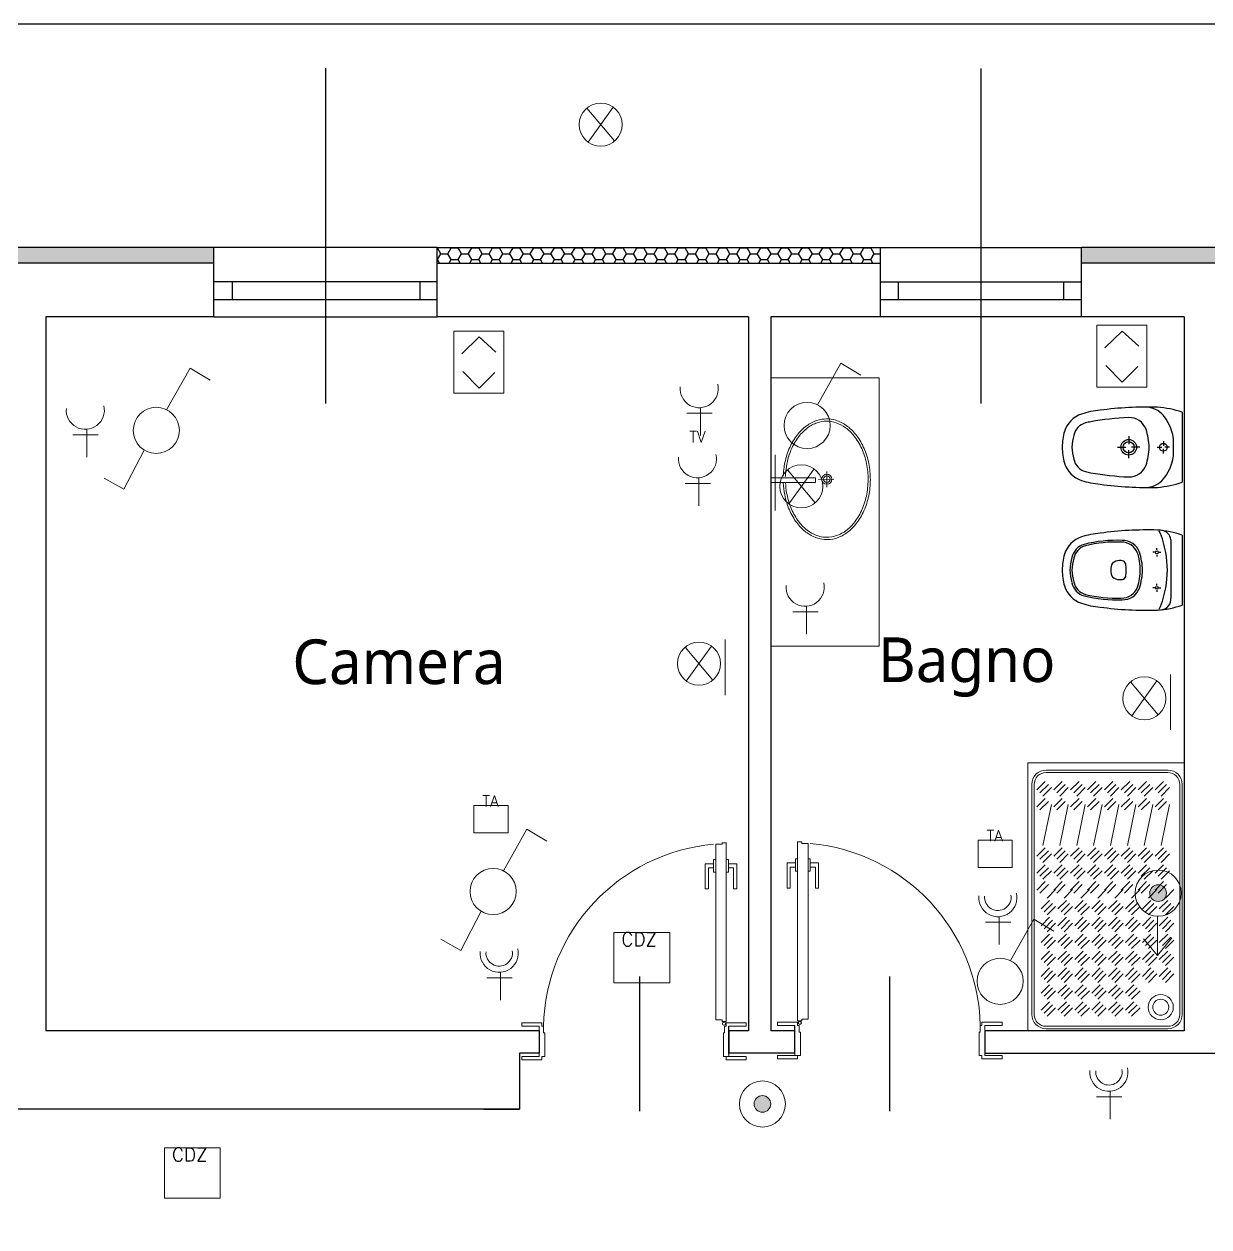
# Model space of a CAD drawing. Header units: millimetres. Extents: x 2622 to 2811, y 687 to 801.
# Drawn here: x 2659.02 to 2664.33, y 703.32 to 708.71 of the extents above; entities that cross this region are included whole.
import ezdxf

# ---------------------------------------------------------------- set-up
doc = ezdxf.new("R2010")
doc.units = ezdxf.units.MM
doc.linetypes.add('CONTINUA', pattern=[0])
for name, color, linetype, lineweight in [('ARREDO', 5, 'Continuous', 13), ('scale', 2, 'Continuous', 13), ('solid', 252, 'Continuous', 9)]:
    doc.layers.add(name, color=color, linetype=linetype, lineweight=lineweight)
for name, color, linetype in [('Muri', 3, 'Continuous'), ('Sottile', 5, 'Continuous'), ('Verde', 84, 'Continuous')]:
    doc.layers.add(name, color=color, linetype=linetype)
doc.styles.add('ROMNANS', font='romans.shx')
doc.styles.add('STYLE2', font='l_10646.ttf')

# ---------------------------------------------------------------- blocks, each defined once
blk = doc.blocks.new('rtret')
at = {"layer": 'ARREDO'}
for p, q in [((2695.1345, 894.2786), (2695.6195, 894.2786)), ((2695.6195, 894.2786), (2695.6195, 893.0786)), ((2695.1345, 893.8312), (2695.3345, 893.8312)), ((2695.3345, 893.8312), (2695.3345, 893.8112)), ((2695.3345, 893.8112), (2695.1345, 893.8112)), ((2695.1345, 893.0786), (2695.6195, 893.0786)), ((2696.2845, 892.5557), (2696.2845, 891.3557)), ((2696.9845, 892.5557), (2696.2845, 892.5557)), ((2696.3629, 892.4722), (2696.3251, 892.4344)), ((2696.9116, 892.5233), (2696.3663, 892.5233)), ((2696.9116, 892.5126), (2696.3663, 892.5126)), ((2696.4385, 892.4722), (2696.4007, 892.4344)), ((2696.5141, 892.4722), (2696.4763, 892.4344)), ((2696.5897, 892.4722), (2696.5519, 892.4344)), ((2696.6653, 892.4722), (2696.6275, 892.4344)), ((2696.7409, 892.4722), (2696.7031, 892.4344)), ((2696.8165, 892.4722), (2696.7787, 892.4344)), ((2696.8921, 892.4722), (2696.8543, 892.4344)), ((2696.3022, 892.4591), (2696.3022, 891.4298)), ((2696.3129, 892.4591), (2696.3129, 891.4298)), ((2696.3765, 892.4586), (2696.3387, 892.4208)), ((2696.3901, 892.445), (2696.3523, 892.4072)), ((2696.4521, 892.4586), (2696.4143, 892.4208)), ((2696.4657, 892.445), (2696.4279, 892.4072)), ((2696.5277, 892.4586), (2696.4899, 892.4208)), ((2696.5413, 892.445), (2696.5035, 892.4072)), ((2696.6033, 892.4586), (2696.5655, 892.4208)), ((2696.6169, 892.445), (2696.5791, 892.4072)), ((2696.6789, 892.4586), (2696.6411, 892.4208)), ((2696.6926, 892.445), (2696.6547, 892.4072)), ((2696.7545, 892.4586), (2696.7167, 892.4208)), ((2696.7682, 892.445), (2696.7304, 892.4072)), ((2696.8301, 892.4586), (2696.7923, 892.4208)), ((2696.8438, 892.445), (2696.806, 892.4072)), ((2696.9058, 892.4586), (2696.8679, 892.4208)), ((2696.9194, 892.445), (2696.8816, 892.4072)), ((2696.9651, 891.4298), (2696.9651, 892.4591)), ((2696.9758, 891.4298), (2696.9758, 892.4591)), ((2696.3629, 892.3966), (2696.3251, 892.3588)), ((2696.3765, 892.383), (2696.3387, 892.3452)), ((2696.3901, 892.3694), (2696.3523, 892.1857)), ((2696.4385, 892.3966), (2696.4007, 892.3588)), ((2696.4521, 892.383), (2696.4143, 892.3452)), ((2696.4657, 892.3694), (2696.4279, 892.1857)), ((2696.5141, 892.3966), (2696.4763, 892.3588)), ((2696.5277, 892.383), (2696.4899, 892.3452)), ((2696.5413, 892.3694), (2696.5035, 892.1857)), ((2696.5897, 892.3966), (2696.5519, 892.3588)), ((2696.6033, 892.383), (2696.5655, 892.3452)), ((2696.6169, 892.3694), (2696.5791, 892.1857)), ((2696.6653, 892.3966), (2696.6275, 892.3588)), ((2696.6789, 892.383), (2696.6411, 892.3452)), ((2696.6926, 892.3694), (2696.6547, 892.1857)), ((2696.7409, 892.3966), (2696.7031, 892.3588)), ((2696.7545, 892.383), (2696.7167, 892.3452)), ((2696.7682, 892.3694), (2696.7304, 892.1857)), ((2696.8165, 892.3966), (2696.7787, 892.3588)), ((2696.8301, 892.383), (2696.7923, 892.3452)), ((2696.8438, 892.3694), (2696.806, 892.1857)), ((2696.8921, 892.3966), (2696.8543, 892.3588)), ((2696.9058, 892.383), (2696.8679, 892.3452)), ((2696.9194, 892.3694), (2696.8816, 892.1857)), ((2696.3629, 892.1751), (2696.3251, 892.1373)), ((2696.3765, 892.1615), (2696.3387, 892.1237)), ((2696.3901, 892.1479), (2696.3523, 892.1101)), ((2696.4385, 892.1751), (2696.4007, 892.1373)), ((2696.4521, 892.1615), (2696.4143, 892.1237)), ((2696.4657, 892.1479), (2696.4279, 892.1101)), ((2696.5141, 892.1751), (2696.4763, 892.1373)), ((2696.5277, 892.1615), (2696.4899, 892.1237)), ((2696.5413, 892.1479), (2696.5035, 892.1101)), ((2696.5897, 892.1751), (2696.5519, 892.1373)), ((2696.6033, 892.1615), (2696.5655, 892.1237)), ((2696.6169, 892.1479), (2696.5791, 892.1101)), ((2696.6653, 892.1751), (2696.6275, 892.1373)), ((2696.6789, 892.1615), (2696.6411, 892.1237)), ((2696.6926, 892.1479), (2696.6547, 892.1101)), ((2696.7409, 892.1751), (2696.7031, 892.1373)), ((2696.7545, 892.1615), (2696.7167, 892.1237)), ((2696.7682, 892.1479), (2696.7304, 892.1101)), ((2696.8165, 892.1751), (2696.7787, 892.1373)), ((2696.8301, 892.1615), (2696.7923, 892.1237)), ((2696.8438, 892.1479), (2696.806, 892.1101)), ((2696.8921, 892.1751), (2696.8543, 892.1373)), ((2696.9058, 892.1615), (2696.8679, 892.1237)), ((2696.9194, 892.1479), (2696.8816, 892.1101)), ((2696.3629, 892.0995), (2696.3251, 892.0617)), ((2696.4385, 892.0995), (2696.4007, 892.0617)), ((2696.5141, 892.0995), (2696.4763, 892.0617)), ((2696.5897, 892.0995), (2696.5519, 892.0617)), ((2696.6653, 892.0995), (2696.6275, 892.0617)), ((2696.7409, 892.0995), (2696.7031, 892.0617)), ((2696.8165, 892.0995), (2696.7787, 892.0617)), ((2696.8921, 892.0995), (2696.8543, 892.0617)), ((2696.3765, 892.0859), (2696.3387, 892.0481)), ((2696.3901, 892.0723), (2696.3523, 892.0345)), ((2696.4521, 892.0859), (2696.4143, 892.0481)), ((2696.4657, 892.0723), (2696.4279, 892.0345)), ((2696.5277, 892.0859), (2696.4899, 892.0481)), ((2696.5413, 892.0723), (2696.5035, 892.0345)), ((2696.6033, 892.0859), (2696.5655, 892.0481)), ((2696.6169, 892.0723), (2696.5791, 892.0345)), ((2696.6789, 892.0859), (2696.6411, 892.0481)), ((2696.6926, 892.0723), (2696.6547, 892.0345)), ((2696.7545, 892.0859), (2696.7167, 892.0481)), ((2696.7682, 892.0723), (2696.7304, 892.0345)), ((2696.8301, 892.0859), (2696.7923, 892.0481)), ((2696.8438, 892.0723), (2696.806, 892.0345)), ((2696.9058, 892.0859), (2696.8679, 892.0481)), ((2696.9194, 892.0723), (2696.8816, 892.0345)), ((2696.3629, 892.0239), (2696.3251, 891.9861)), ((2696.3765, 892.0103), (2696.3387, 891.9725)), ((2696.409, 891.9884), (2696.3712, 891.9506)), ((2696.4385, 892.0239), (2696.4007, 891.9861)), ((2696.4521, 892.0103), (2696.4143, 891.9725)), ((2696.4846, 891.9884), (2696.4468, 891.9506)), ((2696.5141, 892.0239), (2696.4763, 891.9861)), ((2696.5277, 892.0103), (2696.4899, 891.9725)), ((2696.5602, 891.9884), (2696.5224, 891.9506)), ((2696.5897, 892.0239), (2696.5519, 891.9861)), ((2696.6033, 892.0103), (2696.5655, 891.9725)), ((2696.6358, 891.9884), (2696.598, 891.9506)), ((2696.6653, 892.0239), (2696.6275, 891.9861)), ((2696.6789, 892.0103), (2696.6411, 891.9725)), ((2696.7115, 891.9884), (2696.6736, 891.9506)), ((2696.7409, 892.0239), (2696.7031, 891.9861)), ((2696.7545, 892.0103), (2696.7167, 891.9725)), ((2696.7871, 891.9884), (2696.7493, 891.9506)), ((2696.8165, 892.0239), (2696.7787, 891.9861)), ((2696.8301, 892.0103), (2696.7923, 891.9725)), ((2696.8627, 891.9884), (2696.8249, 891.9506)), ((2696.8921, 892.0239), (2696.8543, 891.9861)), ((2696.9058, 892.0103), (2696.8679, 891.9725)), ((2696.9383, 891.9884), (2696.9005, 891.9506)), ((2696.3818, 891.94), (2696.344, 891.9022)), ((2696.4574, 891.94), (2696.4196, 891.9022)), ((2696.533, 891.94), (2696.4952, 891.9022)), ((2696.6086, 891.94), (2696.5708, 891.9022)), ((2696.6842, 891.94), (2696.6464, 891.9022)), ((2696.7598, 891.94), (2696.722, 891.9022)), ((2696.8354, 891.94), (2696.7976, 891.9022)), ((2696.911, 891.94), (2696.8732, 891.9022)), ((2696.3954, 891.9264), (2696.3576, 891.8886)), ((2696.409, 891.9128), (2696.3712, 891.875)), ((2696.471, 891.9264), (2696.4332, 891.8886)), ((2696.4846, 891.9128), (2696.4468, 891.875)), ((2696.5466, 891.9264), (2696.5088, 891.8886)), ((2696.5602, 891.9128), (2696.5224, 891.875)), ((2696.6222, 891.9264), (2696.5844, 891.8886)), ((2696.6358, 891.9128), (2696.598, 891.875)), ((2696.6978, 891.9264), (2696.66, 891.8886)), ((2696.7115, 891.9128), (2696.6736, 891.875)), ((2696.7734, 891.9264), (2696.7356, 891.8886)), ((2696.7871, 891.9128), (2696.7493, 891.875)), ((2696.849, 891.9264), (2696.8112, 891.8886)), ((2696.8627, 891.9128), (2696.8249, 891.875)), ((2696.9247, 891.9264), (2696.8869, 891.8886)), ((2696.9383, 891.9128), (2696.9005, 891.875)), ((2696.3818, 891.8644), (2696.344, 891.8266)), ((2696.3954, 891.8508), (2696.3576, 891.813)), ((2696.409, 891.8372), (2696.3712, 891.7994)), ((2696.4574, 891.8644), (2696.4196, 891.8266)), ((2696.471, 891.8508), (2696.4332, 891.813)), ((2696.4846, 891.8372), (2696.4468, 891.7994)), ((2696.533, 891.8644), (2696.4952, 891.8266)), ((2696.5466, 891.8508), (2696.5088, 891.813)), ((2696.5602, 891.8372), (2696.5224, 891.7994)), ((2696.6086, 891.8644), (2696.5708, 891.8266)), ((2696.6222, 891.8508), (2696.5844, 891.813)), ((2696.6358, 891.8372), (2696.598, 891.7994)), ((2696.6842, 891.8644), (2696.6464, 891.8266)), ((2696.6978, 891.8508), (2696.66, 891.813)), ((2696.7115, 891.8372), (2696.6736, 891.7994)), ((2696.7598, 891.8644), (2696.722, 891.8266)), ((2696.7734, 891.8508), (2696.7356, 891.813)), ((2696.7871, 891.8372), (2696.7493, 891.7994)), ((2696.8354, 891.8644), (2696.7976, 891.8266)), ((2696.849, 891.8508), (2696.8112, 891.813)), ((2696.8627, 891.8372), (2696.8249, 891.7994)), ((2696.911, 891.8644), (2696.8732, 891.8266)), ((2696.9247, 891.8508), (2696.8869, 891.813)), ((2696.9383, 891.8372), (2696.9005, 891.7994)), ((2696.3818, 891.7888), (2696.344, 891.751)), ((2696.3954, 891.7752), (2696.3576, 891.7374)), ((2696.4574, 891.7888), (2696.4196, 891.751)), ((2696.471, 891.7752), (2696.4332, 891.7374)), ((2696.533, 891.7888), (2696.4952, 891.751)), ((2696.5466, 891.7752), (2696.5088, 891.7374)), ((2696.6086, 891.7888), (2696.5708, 891.751)), ((2696.6222, 891.7752), (2696.5844, 891.7374)), ((2696.6842, 891.7888), (2696.6464, 891.751)), ((2696.6978, 891.7752), (2696.66, 891.7374)), ((2696.7598, 891.7888), (2696.722, 891.751)), ((2696.7734, 891.7752), (2696.7356, 891.7374)), ((2696.8354, 891.7888), (2696.7976, 891.751)), ((2696.849, 891.7752), (2696.8112, 891.7374)), ((2696.911, 891.7888), (2696.8732, 891.751)), ((2696.9247, 891.7752), (2696.8869, 891.7374)), ((2696.409, 891.7616), (2696.3712, 891.7238)), ((2696.4846, 891.7616), (2696.4468, 891.7238)), ((2696.5602, 891.7616), (2696.5224, 891.7238)), ((2696.6358, 891.7616), (2696.598, 891.7238)), ((2696.7115, 891.7616), (2696.6736, 891.7238)), ((2696.7871, 891.7616), (2696.7493, 891.7238)), ((2696.8627, 891.7616), (2696.8249, 891.7238)), ((2696.9383, 891.7616), (2696.9005, 891.7238)), ((2696.3818, 891.7132), (2696.344, 891.6754)), ((2696.3954, 891.6996), (2696.3576, 891.6618)), ((2696.409, 891.686), (2696.3712, 891.6482)), ((2696.4574, 891.7132), (2696.4196, 891.6754)), ((2696.471, 891.6996), (2696.4332, 891.6618)), ((2696.4846, 891.686), (2696.4468, 891.6482)), ((2696.533, 891.7132), (2696.4952, 891.6754)), ((2696.5466, 891.6996), (2696.5088, 891.6618)), ((2696.5602, 891.686), (2696.5224, 891.6482)), ((2696.6086, 891.7132), (2696.5708, 891.6754)), ((2696.6222, 891.6996), (2696.5844, 891.6618)), ((2696.6358, 891.686), (2696.598, 891.6482)), ((2696.6842, 891.7132), (2696.6464, 891.6754)), ((2696.6978, 891.6996), (2696.66, 891.6618)), ((2696.7115, 891.686), (2696.6736, 891.6482)), ((2696.7598, 891.7132), (2696.722, 891.6754)), ((2696.7734, 891.6996), (2696.7356, 891.6618)), ((2696.7871, 891.686), (2696.7493, 891.6482)), ((2696.8354, 891.7132), (2696.7976, 891.6754)), ((2696.849, 891.6996), (2696.8112, 891.6618)), ((2696.8627, 891.686), (2696.8249, 891.6482)), ((2696.911, 891.7132), (2696.8732, 891.6754)), ((2696.9247, 891.6996), (2696.8869, 891.6618)), ((2696.9383, 891.686), (2696.9005, 891.6482)), ((2696.3818, 891.6376), (2696.344, 891.5998)), ((2696.3954, 891.624), (2696.3576, 891.5862)), ((2696.409, 891.6104), (2696.3712, 891.5726)), ((2696.4574, 891.6376), (2696.4196, 891.5998)), ((2696.471, 891.624), (2696.4332, 891.5862)), ((2696.4846, 891.6104), (2696.4468, 891.5726)), ((2696.533, 891.6376), (2696.4952, 891.5998)), ((2696.5466, 891.624), (2696.5088, 891.5862)), ((2696.5602, 891.6104), (2696.5224, 891.5726)), ((2696.6086, 891.6376), (2696.5708, 891.5998)), ((2696.6222, 891.624), (2696.5844, 891.5862)), ((2696.6358, 891.6104), (2696.598, 891.5726)), ((2696.6842, 891.6376), (2696.6464, 891.5998)), ((2696.6978, 891.624), (2696.66, 891.5862)), ((2696.7115, 891.6104), (2696.6736, 891.5726)), ((2696.7598, 891.6376), (2696.722, 891.5998)), ((2696.7734, 891.624), (2696.7356, 891.5862)), ((2696.7871, 891.6104), (2696.7493, 891.5726)), ((2696.8354, 891.6376), (2696.7976, 891.5998)), ((2696.849, 891.624), (2696.8112, 891.5862)), ((2696.8627, 891.6104), (2696.8249, 891.5726)), ((2696.911, 891.6376), (2696.8732, 891.5998)), ((2696.9247, 891.624), (2696.8869, 891.5862)), ((2696.9383, 891.6104), (2696.9005, 891.5726)), ((2696.3818, 891.562), (2696.344, 891.5242)), ((2696.4574, 891.562), (2696.4196, 891.5242)), ((2696.533, 891.562), (2696.4952, 891.5242)), ((2696.6086, 891.562), (2696.5708, 891.5242)), ((2696.6842, 891.562), (2696.6464, 891.5242)), ((2696.7598, 891.562), (2696.722, 891.5242)), ((2696.3954, 891.5484), (2696.3576, 891.5106)), ((2696.409, 891.5348), (2696.3712, 891.497)), ((2696.471, 891.5484), (2696.4332, 891.5106)), ((2696.4846, 891.5348), (2696.4468, 891.497)), ((2696.5466, 891.5484), (2696.5088, 891.5106)), ((2696.5602, 891.5348), (2696.5224, 891.497)), ((2696.6222, 891.5484), (2696.5844, 891.5106)), ((2696.6358, 891.5348), (2696.598, 891.497)), ((2696.6978, 891.5484), (2696.66, 891.5106)), ((2696.7115, 891.5348), (2696.6736, 891.497)), ((2696.7734, 891.5484), (2696.7356, 891.5106)), ((2696.7871, 891.5348), (2696.7493, 891.497)), ((2696.3818, 891.4864), (2696.344, 891.4486)), ((2696.3954, 891.4728), (2696.3576, 891.435)), ((2696.409, 891.4592), (2696.3712, 891.4214)), ((2696.4574, 891.4864), (2696.4196, 891.4486)), ((2696.471, 891.4728), (2696.4332, 891.435)), ((2696.4846, 891.4592), (2696.4468, 891.4214)), ((2696.533, 891.4864), (2696.4952, 891.4486)), ((2696.5466, 891.4728), (2696.5088, 891.435)), ((2696.5602, 891.4592), (2696.5224, 891.4214)), ((2696.6086, 891.4864), (2696.5708, 891.4486)), ((2696.6222, 891.4728), (2696.5844, 891.435)), ((2696.6358, 891.4592), (2696.598, 891.4214)), ((2696.6842, 891.4864), (2696.6464, 891.4486)), ((2696.6978, 891.4728), (2696.66, 891.435)), ((2696.7115, 891.4592), (2696.6736, 891.4214)), ((2696.7598, 891.4864), (2696.722, 891.4486)), ((2696.7734, 891.4728), (2696.7356, 891.435)), ((2696.7871, 891.4592), (2696.7493, 891.4214)), ((2696.3663, 891.3763), (2696.9116, 891.3763)), ((2696.3663, 891.3656), (2696.9116, 891.3656))]:
    blk.add_line(p, q, dxfattribs=at)
at = {"layer": 'ARREDO', "linetype": 'CONTINUA', "lineweight": -3}
for p, q in [((2696.976, 894.125), (2696.976, 893.8119)), ((2696.7363, 894.0179), (2696.7363, 893.9815)), ((2696.8913, 893.9961), (2696.8913, 893.9751)), ((2696.6868, 893.9684), (2696.7232, 893.9684)), ((2696.7363, 893.9189), (2696.7363, 893.9554)), ((2696.7858, 893.9684), (2696.7493, 893.9684)), ((2696.8636, 893.9684), (2696.8846, 893.9684)), ((2696.8913, 893.9408), (2696.8913, 893.9618)), ((2696.9189, 893.9684), (2696.8979, 893.9684)), ((2696.9252, 893.5544), (2696.9252, 893.2928)), ((2696.976, 893.575), (2696.976, 893.2619)), ((2696.851, 893.498), (2696.844, 893.498)), ((2696.862, 893.509), (2696.862, 893.516)), ((2696.873, 893.498), (2696.8799, 893.498)), ((2696.862, 893.487), (2696.862, 893.48)), ((2696.851, 893.3389), (2696.844, 893.3389)), ((2696.862, 893.3499), (2696.862, 893.3569)), ((2696.873, 893.3389), (2696.8799, 893.3389)), ((2696.862, 893.3279), (2696.862, 893.3209))]:
    blk.add_line(p, q, dxfattribs=at)
at = {"layer": 'ARREDO'}
for points in [[(2695.347, 893.8243), (2695.417, 893.8253)], [(2695.3852, 893.7902), (2695.3843, 893.8602)]]:
    blk.add_lwpolyline(points, dxfattribs=at)
at = {"layer": 'ARREDO', "linetype": 'CONTINUA', "lineweight": -3}
for centre, radius in [((2696.7363, 893.9684), 0.035), ((2696.7363, 893.9684), 0.025), ((2696.8913, 893.9684), 0.0175), ((2696.862, 893.498), 0.00653), ((2696.862, 893.3389), 0.00653)]:
    blk.add_circle(centre, radius, dxfattribs=at)
at = {"layer": 'ARREDO'}
for centre, radius in [((2695.3848, 893.8252), 0.0225), ((2695.3848, 893.8252), 0.015), ((2696.8795, 891.4618), 0.0563), ((2696.8795, 891.4618), 0.0358)]:
    blk.add_circle(centre, radius, dxfattribs=at)
at = {"layer": 'ARREDO', "linetype": 'CONTINUA', "lineweight": -3}
for centre, radius, start, end in [((2696.8229, 892.5529), 1.5955, 88.4912, 97.7265), ((2696.8094, 894.0405), 0.108, 39.9947, 88.1902), ((2696.8292, 893.6945), 0.4548, 71.1644, 85.4916), ((2696.5625, 894.0037), 0.1194, 108.5916, 162.5592), ((2696.6434, 893.7468), 0.3888, 95.157, 107.8167), ((2696.7948, 892.7964), 1.3063, 92.5833, 100.0864), ((2696.7389, 894.0217), 0.0796, 19.7953, 92.1012), ((2696.7441, 893.9857), 0.1932, 354.8638, 39.9947), ((2696.7845, 893.9557), 0.3462, 165.9887, 177.8897), ((2696.561, 894.0077), 0.0718, 104.7981, 168.9208), ((2696.6806, 893.5276), 0.5666, 101.6593, 104.0869), ((2696.6422, 893.9869), 0.1824, 6.9885, 19.7953), ((2696.6909, 893.9632), 0.2087, 163.7894, 178.5649), ((2696.6307, 893.9684), 0.1968, 348.0666, 11.9334), ((2696.7845, 893.9812), 0.3462, 182.1103, 194.0113), ((2696.6909, 893.9737), 0.2087, 181.4351, 196.2106), ((2696.6422, 893.9499), 0.1824, 340.2047, 353.0115), ((2696.7441, 893.9511), 0.1932, 320.0053, 5.1362), ((2696.5625, 893.9332), 0.1194, 197.4408, 251.4084), ((2696.561, 893.9292), 0.0718, 191.0792, 255.2019), ((2696.7389, 893.9151), 0.0796, 267.8988, 340.2047), ((2696.6434, 894.1901), 0.3888, 252.1833, 264.843), ((2696.6806, 894.4093), 0.5666, 255.9131, 258.3407), ((2696.7948, 895.1405), 1.3063, 259.9136, 267.4167), ((2696.8094, 893.8964), 0.108, 271.8098, 320.0053), ((2696.8229, 895.3839), 1.5955, 262.2735, 271.5088), ((2696.8292, 894.2423), 0.4548, 274.5084, 288.8356), ((2696.5625, 893.4537), 0.1194, 108.5916, 162.5592), ((2696.6434, 893.1968), 0.3888, 95.157, 107.8167), ((2696.6835, 892.9509), 0.6009, 87.7841, 104.0869), ((2696.8229, 892.0029), 1.5955, 88.4912, 97.7265), ((2696.7096, 893.4717), 0.0796, 19.7953, 92.1012), ((2696.8292, 893.1445), 0.4548, 71.1644, 85.4916), ((2696.55, 893.4442), 0.3557, 8.5514, 24.7552), ((2696.8784, 893.5492), 0.0471, 6.2614, 83.7386), ((2696.5567, 893.46), 0.0762, 104.7981, 168.9208), ((2696.561, 893.4577), 0.0718, 104.7981, 168.9208), ((2696.6806, 892.9776), 0.5666, 87.7841, 104.0869), ((2696.7052, 893.4687), 0.0751, 19.7953, 92.1012), ((2696.614, 893.4359), 0.172, 11.1704, 19.7953), ((2696.6129, 893.4369), 0.1824, 6.9885, 19.7953), ((2696.5046, 893.4184), 0.4049, 348.8046, 11.1954), ((2696.7845, 893.4057), 0.3462, 165.9887, 177.8897), ((2696.6944, 893.4129), 0.2213, 163.7894, 178.5649), ((2696.6909, 893.4132), 0.2087, 163.7894, 178.5649), ((2696.6994, 893.4229), 0.0439, 143.5517, 185.8668), ((2696.6948, 893.416), 0.0451, 90.1433, 132.9073), ((2696.6974, 893.4306), 0.0305, 88.8275, 95.1094), ((2696.7004, 893.431), 0.0303, 76.5421, 94.5395), ((2696.7043, 893.4414), 0.0193, 15.9992, 80.337), ((2696.6363, 893.4277), 0.0886, 353.9957, 12.4151), ((2696.555, 893.4195), 0.2331, 350.2504, 12.2959), ((2696.6015, 893.4184), 0.1968, 348.0666, 11.9334), ((2696.7845, 893.4312), 0.3462, 182.1103, 194.0113), ((2696.6944, 893.424), 0.2213, 181.4351, 196.2106), ((2696.6909, 893.4237), 0.2087, 181.4351, 196.2106), ((2696.6994, 893.4139), 0.0439, 174.1332, 216.4483), ((2696.6948, 893.4209), 0.0451, 227.0927, 269.8567), ((2696.7043, 893.3954), 0.0193, 279.663, 344.0008), ((2696.6363, 893.4092), 0.0886, 347.5849, 6.0043), ((2696.5625, 893.3832), 0.1194, 197.4408, 251.4084), ((2696.5567, 893.3768), 0.0762, 191.0792, 255.2019), ((2696.561, 893.3792), 0.0718, 191.0792, 255.2019), ((2696.6974, 893.4062), 0.0305, 264.8906, 271.1725), ((2696.7004, 893.4059), 0.0303, 265.4605, 283.4579), ((2696.7052, 893.3682), 0.0751, 267.8988, 340.2047), ((2696.7096, 893.3651), 0.0796, 267.8988, 340.2047), ((2696.614, 893.401), 0.172, 340.2047, 353.0115), ((2696.6129, 893.3999), 0.1824, 340.2047, 353.0115), ((2696.55, 893.3927), 0.3557, 335.2448, 351.4486), ((2696.6835, 893.886), 0.6009, 255.9131, 272.2159), ((2696.6806, 893.8593), 0.5666, 255.9131, 272.2159), ((2696.8784, 893.2877), 0.0471, 276.2614, 6.2614), ((2696.6434, 893.6401), 0.3888, 252.1833, 264.843), ((2696.8229, 894.8339), 1.5955, 262.2735, 271.5088), ((2696.8292, 893.6923), 0.4548, 274.5084, 288.8356)]:
    blk.add_arc(centre, radius, start, end, dxfattribs=at)
at = {"layer": 'ARREDO'}
for centre, radius, start, end in [((2696.3663, 892.4591), 0.0642, 90, 180), ((2696.3663, 892.4591), 0.0535, 90, 180), ((2696.9116, 892.4591), 0.0642, 0, 90), ((2696.9116, 892.4591), 0.0535, 0, 90), ((2696.3663, 891.4298), 0.0642, 180, 270), ((2696.3663, 891.4298), 0.0535, 180, 270), ((2696.9116, 891.4298), 0.0535, 270, 0), ((2696.9116, 891.4298), 0.0642, 270, 0)]:
    blk.add_arc(centre, radius, start, end, dxfattribs=at)
for points, knots in [([(2695.19, 893.8385), (2695.1907, 893.8594), (2695.1932, 893.8802), (2695.2023, 893.9238), (2695.2095, 893.9463), (2695.228, 893.9876), (2695.2392, 894.0064), (2695.2645, 894.0391), (2695.2787, 894.053), (2695.3086, 894.0749), (2695.3244, 894.0831), (2695.3546, 894.0928), (2695.3691, 894.0952), (2695.3835, 894.0952), (2695.3973, 894.0953), (2695.4111, 894.0933), (2695.4409, 894.0844), (2695.4568, 894.0767), (2695.487, 894.0555), (2695.5014, 894.042), (2695.5272, 894.0099), (2695.5388, 893.9914), (2695.5579, 893.9505), (2695.5655, 893.9282), (2695.5761, 893.8814), (2695.5791, 893.8571), (2695.5802, 893.8081), (2695.5783, 893.7835), (2695.5698, 893.7361), (2695.5631, 893.7132), (2695.5458, 893.6709), (2695.535, 893.6515), (2695.5105, 893.6174), (2695.4967, 893.6029), (2695.4672, 893.5794), (2695.4516, 893.5705), (2695.4196, 893.5585), (2695.4033, 893.5554), (2695.3707, 893.555), (2695.3543, 893.5577), (2695.3222, 893.5689), (2695.3064, 893.5775), (2695.2766, 893.6002), (2695.2626, 893.6145), (2695.2375, 893.6479), (2695.2264, 893.667), (2695.2083, 893.7089), (2695.2013, 893.7316), (2695.1932, 893.7726), (2695.191, 893.7905), (2695.1902, 893.8084)], [4.763333, 4.763333, 4.763333, 4.763333, 4.989867, 4.989867, 5.254661, 5.254661, 5.519456, 5.519456, 5.784251, 5.784251, 6.049045, 6.049045, 6.283185, 6.283185, 6.283185, 6.506748, 6.506748, 6.771543, 6.771543, 7.036337, 7.036337, 7.301132, 7.301132, 7.565927, 7.565927, 7.830721, 7.830721, 8.095516, 8.095516, 8.360311, 8.360311, 8.625105, 8.625105, 8.8899, 8.8899, 9.154695, 9.154695, 9.419489, 9.419489, 9.684284, 9.684284, 9.949079, 9.949079, 10.213873, 10.213873, 10.478668, 10.478668, 10.743463, 10.743463, 10.938298, 10.938298, 10.938298, 10.938298]), ([(2695.2, 893.8381), (2695.2005, 893.853), (2695.2019, 893.8679), (2695.2089, 893.9115), (2695.2172, 893.9394), (2695.2375, 893.9841), (2695.2483, 894.002), (2695.272, 894.0323), (2695.2848, 894.0449), (2695.3123, 894.0654), (2695.3269, 894.0731), (2695.3556, 894.0828), (2695.3696, 894.0852), (2695.3836, 894.0852)], [4.763333, 4.763333, 4.763333, 4.763333, 4.929237, 4.929237, 5.261046, 5.261046, 5.524242, 5.524242, 5.776229, 5.776229, 6.038591, 6.038591, 6.283185, 6.283185, 6.283185, 6.283185]), ([(2695.3836, 894.0852), (2695.398, 894.0853), (2695.4125, 894.0829), (2695.4412, 894.0732), (2695.4554, 894.0658), (2695.4826, 894.0459), (2695.4956, 894.0333), (2695.5202, 894.0024), (2695.5316, 893.9837), (2695.5503, 893.9423), (2695.5576, 893.9197), (2695.5674, 893.8723), (2695.5699, 893.8476), (2695.5697, 893.7983), (2695.567, 893.7737), (2695.5569, 893.7266), (2695.5494, 893.7041), (2695.5304, 893.6632), (2695.5189, 893.6448), (2695.4953, 893.6159), (2695.4835, 893.6047), (2695.459, 893.5863), (2695.4462, 893.5792), (2695.4156, 893.5675), (2695.3977, 893.5646), (2695.362, 893.5661), (2695.3441, 893.5706), (2695.3135, 893.5852), (2695.3006, 893.5937), (2695.2761, 893.6151), (2695.2645, 893.6279), (2695.2424, 893.6591), (2695.2321, 893.678), (2695.2155, 893.7191), (2695.2092, 893.7413), (2695.2025, 893.779), (2695.2009, 893.7939), (2695.2002, 893.8089)], [6.283185, 6.283185, 6.283185, 6.283185, 6.536038, 6.536038, 6.788891, 6.788891, 7.043196, 7.043196, 7.317291, 7.317291, 7.591386, 7.591386, 7.86548, 7.86548, 8.139575, 8.139575, 8.41367, 8.41367, 8.687765, 8.687765, 8.917893, 8.917893, 9.148021, 9.148021, 9.460178, 9.460178, 9.772335, 9.772335, 10.007807, 10.007807, 10.243278, 10.243278, 10.507183, 10.507183, 10.771088, 10.771088, 10.938298, 10.938298, 10.938298, 10.938298])]:
    blk.add_open_spline(points, degree=3, knots=knots, dxfattribs=at)

msp = doc.modelspace()

# ---------------------------------------------------------------- hatches: boundary and pattern name
at = {"layer": 'solid'}
for points in [[(2664.0624, 704.8184, 1), (2664.137, 704.8184, 1)], [(2662.2911, 703.8744, 1), (2662.3656, 703.8744, 1)]]:
    msp.add_hatch(color=256, dxfattribs=at).paths.add_polyline_path(points)
at = {"layer": 'Verde'}
h = msp.add_hatch(dxfattribs=at)
h.set_pattern_fill('HONEY', color=252, scale=0.0097)
h.set_pattern_definition([(0, (-147.88715, -234.61575), (0.04619625, 0.02667141726), [0.0307975, -0.061595]), (120, (-147.88715, -234.61575), (-0.0461962499, 0.02667141743), [0.0307975, -0.061595]), (60, (-147.88715, -234.61575), (1e-10, 0.05334283469), [-0.061595, 0.0307975])])
h.paths.add_polyline_path([(2659.5932, 707.7087), (2659.872, 707.7087), (2659.872, 707.6387), (2659.5932, 707.6387)])
h.paths.add_polyline_path([(2659.7629, 697.3587), (2659.7629, 697.4287), (2659.5932, 697.4287), (2659.5932, 697.3587)])
h.paths.add_polyline_path([(2660.7129, 697.4287), (2660.7129, 697.3587), (2661.3501, 697.3587), (2661.3501, 697.4287)])
h.paths.add_polyline_path([(2654.7001, 706.0046), (2654.7701, 706.0046), (2654.7701, 707.6387), (2659.5932, 707.6387), (2659.5932, 707.7087), (2654.7001, 707.7087), (2654.7001, 705.8456)])
h.paths.add_polyline_path([(2663.7569, 707.7087), (2663.7569, 707.6387), (2667.9273, 707.6387), (2667.991, 707.7087)])
h.paths.add_polyline_path([(2659.872, 707.6387), (2659.872, 707.7087), (2659.872, 707.7087), (2659.872, 707.6387)])
h.paths.add_polyline_path([(2667.9301, 706.0287), (2668.0001, 706.0287), (2668.0001, 707.7087), (2667.991, 707.7087), (2667.9301, 707.6387)])
h.paths.add_polyline_path([(2667.9301, 703.376), (2668.0001, 703.376), (2668.0001, 705.0287), (2667.9301, 705.0287)])
h.paths.add_polyline_path([(2668.0001, 698.0454), (2667.9301, 698.0454), (2667.9301, 697.4287), (2668.0001, 697.3587)])
h.paths.add_polyline_path([(2662.1488, 697.3587), (2662.6944, 697.3587), (2662.6944, 697.4287), (2661.3501, 697.4287), (2661.3501, 697.3587)])
h.paths.add_polyline_path([(2664.4944, 697.4287), (2664.4944, 697.3587), (2668.0001, 697.3587), (2667.9301, 697.4287)])
h.paths.add_polyline_path([(2667.9301, 698.6513), (2668.0001, 698.6513), (2668.0001, 702.476), (2667.9301, 702.476)])
h.paths.add_polyline_path([(2668.0001, 698.0513), (2667.9301, 698.0513), (2667.9301, 698.0454), (2668.0001, 698.0454)])
h = msp.add_hatch(dxfattribs=at)
h.set_pattern_fill('HONEY', color=252, scale=0.0097)
h.set_pattern_definition([(0, (-32.76826, -87.154104), (0.04619625, 0.02667141726), [0.0307975, -0.061595]), (120, (-32.76826, -87.154104), (-0.0461962499, 0.02667141743), [0.0307975, -0.061595]), (60, (-32.76826, -87.154104), (1e-10, 0.0533428347), [-0.061595, 0.0307975])])
h.paths.add_polyline_path([(2662.8569, 707.7087), (2660.872, 707.7087), (2660.872, 707.6387), (2662.8569, 707.6387)])

# ---------------------------------------------------------------- linework, layer by layer
for p, q in [((2669.0001, 708.7087), (2651.3001, 708.7087)), ((2660.872, 707.7087), (2659.872, 707.7087)), ((2660.872, 707.7087), (2659.872, 707.7087)), ((2662.8569, 707.7087), (2663.7569, 707.7087)), ((2659.872, 707.3987), (2660.872, 707.3987)), ((2659.872, 707.3987), (2660.872, 707.3987)), ((2663.7569, 707.3987), (2662.8569, 707.3987))]:
    msp.add_line(p, q)
at = {"layer": 'ARREDO', "color": 240, "true_color": 0xed1f24}
for p, q in [((2661.6668, 708.1853), (2661.542, 708.3322)), ((2661.5478, 708.1807), (2661.6609, 708.3368)), ((2660.9825, 707.2321), (2661.0611, 707.3079)), ((2661.0611, 707.3079), (2661.1356, 707.2403)), ((2663.8607, 707.2587), (2663.9392, 707.3344)), ((2663.9392, 707.3344), (2664.0137, 707.2668)), ((2662.5745, 707.0044), (2662.6799, 707.1903)), ((2662.6799, 707.1903), (2662.7687, 707.137)), ((2659.6613, 706.9822), (2659.7666, 707.1682)), ((2659.7666, 707.1682), (2659.8555, 707.1149)), ((2660.9872, 707.1536), (2661.0611, 707.0785)), ((2661.0611, 707.0785), (2661.1308, 707.1496)), ((2663.8654, 707.1802), (2663.9392, 707.105)), ((2663.9392, 707.105), (2664.009, 707.1761)), ((2662.0515, 706.9664), (2661.9901, 706.9664)), ((2662.0515, 706.9914), (2662.0515, 706.8666)), ((2662.0515, 706.9664), (2662.1036, 706.9664)), ((2659.3035, 706.8698), (2659.2421, 706.8698)), ((2659.3035, 706.8948), (2659.3034, 706.77)), ((2659.3035, 706.8698), (2659.3555, 706.8698)), ((2659.5611, 706.8018), (2659.4704, 706.6263)), ((2662.3859, 706.5318), (2662.3859, 706.7801)), ((2662.5651, 706.5657), (2662.4403, 706.7126)), ((2662.4462, 706.5612), (2662.5593, 706.7172)), ((2659.4704, 706.6263), (2659.3815, 706.6766)), ((2662.0435, 706.6527), (2661.9822, 706.6527)), ((2662.0435, 706.6776), (2662.0435, 706.5528)), ((2662.0435, 706.6527), (2662.0956, 706.6527)), ((2662.5255, 706.0773), (2662.4642, 706.0773)), ((2662.5255, 706.1022), (2662.5255, 705.9774)), ((2662.5255, 706.0773), (2662.5776, 706.0773)), ((2662.1611, 705.953), (2662.1611, 705.7047)), ((2661.9819, 705.9191), (2662.1067, 705.7722)), ((2662.1008, 705.9237), (2661.9877, 705.7677)), ((2664.1547, 705.7975), (2664.1547, 705.5491)), ((2663.9755, 705.7635), (2664.1003, 705.6167)), ((2664.0944, 705.7681), (2663.9813, 705.6121)), ((2661.169, 704.9179), (2661.2743, 705.1039)), ((2661.2743, 705.1039), (2661.3632, 705.0506)), ((2661.0688, 704.7375), (2660.9781, 704.562)), ((2663.3883, 704.7129), (2663.3882, 704.5881)), ((2664.0964, 704.7153), (2664.0964, 704.5388)), ((2663.3883, 704.6879), (2663.3269, 704.6879)), ((2663.3883, 704.6879), (2663.4403, 704.6879)), ((2663.4386, 704.516), (2663.544, 704.702)), ((2663.544, 704.702), (2663.6328, 704.6487)), ((2660.9781, 704.562), (2660.8892, 704.6124)), ((2664.0964, 704.5388), (2664.0348, 704.6132)), ((2664.0964, 704.5388), (2664.1607, 704.6185)), ((2661.1561, 704.439), (2661.0948, 704.439)), ((2661.1561, 704.464), (2661.1561, 704.3392)), ((2661.1561, 704.439), (2661.2082, 704.439)), ((2663.8852, 703.9065), (2663.8239, 703.9065)), ((2663.8852, 703.9315), (2663.8852, 703.8067)), ((2663.8852, 703.9065), (2663.9373, 703.9065))]:
    msp.add_line(p, q, dxfattribs=at)
for points in [[(2663.8248, 707.0832), (2664.0492, 707.0832), (2664.0492, 707.3606), (2663.8248, 707.3606)], [(2660.9467, 707.0566), (2661.171, 707.0566), (2661.171, 707.334), (2660.9467, 707.334)], [(2661.0372, 705.2108), (2661.1899, 705.2108), (2661.1899, 705.0875), (2661.0372, 705.0875)], [(2663.2943, 705.0558), (2663.447, 705.0558), (2663.447, 704.9325), (2663.2943, 704.9325)], [(2661.6637, 704.417), (2661.9135, 704.417), (2661.9135, 704.6416), (2661.6637, 704.6416)], [(2659.6518, 703.453), (2659.9015, 703.453), (2659.9015, 703.6777), (2659.6518, 703.6777)]]:
    msp.add_lwpolyline(points, close=True, dxfattribs=at)
for centre, radius in [((2661.6044, 708.2587), 0.0964), ((2659.6151, 706.8898), 0.1033), ((2662.5283, 706.912), 0.1033), ((2662.5027, 706.6392), 0.0964), ((2662.0443, 705.8457), 0.0964), ((2664.0379, 705.6901), 0.0964), ((2661.1228, 704.8256), 0.1033), ((2664.0997, 704.8184), 0.1032), ((2664.0997, 704.8184), 0.0373), ((2663.3924, 704.4236), 0.1033), ((2662.3283, 703.8744), 0.1032), ((2662.3283, 703.8744), 0.0373)]:
    msp.add_circle(centre, radius, dxfattribs=at)
for centre, radius, start, end in [((2662.0455, 707.0764), 0.0853, 174.7562, 13.3496), ((2659.2974, 706.9799), 0.0853, 174.7562, 13.3496), ((2662.0375, 706.7627), 0.0853, 174.7562, 13.3496), ((2662.5195, 706.1873), 0.0853, 174.7562, 13.3496), ((2663.3822, 704.798), 0.0853, 174.7562, 13.3496), ((2663.3823, 704.7999), 0.0593, 175.5219, 9.3492), ((2661.1501, 704.549), 0.0853, 174.7562, 13.3496), ((2661.1501, 704.551), 0.0593, 175.5219, 9.3492), ((2663.8792, 704.0165), 0.0853, 174.7562, 13.3496), ((2663.8793, 704.0185), 0.0593, 175.5219, 9.3492)]:
    msp.add_arc(centre, radius, start, end, dxfattribs=at)
at = {"layer": 'Muri'}
for p, q in [((2659.872, 707.7087), (2654.7001, 707.7087)), ((2659.872, 707.3987), (2659.872, 707.7087)), ((2659.872, 707.3987), (2659.872, 707.7087)), ((2659.872, 707.3987), (2659.872, 707.7087)), ((2659.872, 707.3987), (2659.872, 707.7087)), ((2660.872, 707.3987), (2660.872, 707.7087)), ((2660.872, 707.3987), (2660.872, 707.7087)), ((2660.872, 707.7087), (2662.8569, 707.7087)), ((2662.8569, 707.3987), (2662.8569, 707.7087)), ((2668.0001, 707.7087), (2663.7569, 707.7087)), ((2663.7569, 707.3987), (2663.7569, 707.7087)), ((2659.872, 707.3987), (2659.1201, 707.3987)), ((2659.1201, 707.3987), (2659.1201, 704.2016)), ((2662.2662, 707.3987), (2660.872, 707.3987)), ((2662.2662, 707.3987), (2662.2662, 704.2016)), ((2662.2662, 707.3987), (2662.2662, 704.2016)), ((2662.3662, 707.3987), (2662.3662, 704.2016)), ((2662.8569, 707.3987), (2662.3662, 707.3987)), ((2664.2162, 707.3987), (2663.7569, 707.3987)), ((2664.2162, 707.3987), (2664.2162, 704.2016)), ((2661.3286, 704.2016), (2659.1201, 704.2016)), ((2661.3286, 704.2016), (2661.2059, 704.2016)), ((2661.3286, 704.2016), (2661.2259, 704.2016)), ((2661.3286, 704.2016), (2661.3286, 704.1016)), ((2662.2662, 704.2016), (2662.1786, 704.2016)), ((2662.2662, 704.2016), (2662.1786, 704.2016)), ((2662.2662, 704.2016), (2662.1786, 704.2016)), ((2662.1786, 704.2016), (2662.1786, 704.1016)), ((2662.4734, 704.2016), (2662.3662, 704.2016)), ((2662.4734, 704.2016), (2662.3662, 704.2016)), ((2664.0401, 704.2016), (2663.3234, 704.2016)), ((2663.3234, 704.2016), (2663.3234, 704.1016)), ((2664.2162, 704.2016), (2663.3234, 704.2016)), ((2661.2402, 704.1016), (2661.2402, 703.8516)), ((2661.3286, 704.1016), (2661.2402, 704.1016)), ((2662.2973, 704.1016), (2662.1786, 704.1016)), ((2662.4734, 704.1016), (2662.1786, 704.1016)), ((2663.3234, 704.1016), (2664.288, 704.1016)), ((2663.3234, 704.1016), (2664.4642, 704.1016)), ((2661.2402, 703.8516), (2658.7701, 703.8516)), ((2661.0814, 703.8516), (2661.2402, 703.8516))]:
    msp.add_line(p, q, dxfattribs=at)
at = {"layer": 'Muri', "linetype": 'CONTINUA', "lineweight": 9}
msp.add_line((2662.4734, 704.2016), (2662.4734, 704.1016), dxfattribs=at)
at = {"layer": 'Sottile'}
for p, q in [((2660.3745, 707.0108), (2660.3745, 708.5108)), ((2663.3069, 707.01), (2663.3069, 708.51)), ((2659.872, 707.6387), (2654.7701, 707.6387)), ((2660.872, 707.6387), (2662.8569, 707.6387)), ((2667.9301, 707.6387), (2663.7569, 707.6387)), ((2660.8745, 707.5545), (2659.8745, 707.5545)), ((2659.9545, 707.5545), (2659.9545, 707.4745)), ((2660.7945, 707.5545), (2660.7945, 707.4745)), ((2663.7569, 707.5537), (2662.8569, 707.5537)), ((2662.9369, 707.4737), (2662.9369, 707.5537)), ((2663.6769, 707.4737), (2663.6769, 707.5537)), ((2660.8745, 707.4745), (2659.8745, 707.4745)), ((2663.7569, 707.4737), (2662.8569, 707.4737)), ((2661.78, 703.8418), (2661.78, 704.4454)), ((2662.8984, 703.8418), (2662.8984, 704.4454))]:
    msp.add_line(p, q, dxfattribs=at)
at = {"layer": 'Sottile', "linetype": 'CONTINUA', "lineweight": 9}
for p, q in [((2662.1193, 705.037), (2662.1193, 704.2505)), ((2662.1193, 705.037), (2662.1476, 705.037)), ((2662.1193, 705.037), (2662.1193, 704.2505)), ((2662.1193, 705.037), (2662.1476, 705.037)), ((2662.1665, 705.0441), (2662.1476, 705.0441)), ((2662.1476, 705.0441), (2662.1476, 705.037)), ((2662.1665, 705.0441), (2662.1476, 705.0441)), ((2662.1476, 705.0441), (2662.1476, 705.037)), ((2662.1665, 705.0441), (2662.1665, 704.2435)), ((2662.1665, 705.0441), (2662.1665, 704.2435)), ((2662.4855, 705.0479), (2662.5044, 705.0479)), ((2662.4855, 705.0479), (2662.4855, 704.2473)), ((2662.4855, 705.0479), (2662.5044, 705.0479)), ((2662.4855, 705.0479), (2662.4855, 704.2473)), ((2662.5044, 705.0479), (2662.5044, 705.0408)), ((2662.5044, 705.0479), (2662.5044, 705.0408)), ((2662.5326, 705.0408), (2662.5044, 705.0408)), ((2662.5326, 705.0408), (2662.5044, 705.0408)), ((2662.5326, 705.0408), (2662.5326, 704.2544)), ((2662.5326, 705.0408), (2662.5326, 704.2544)), ((2662.0722, 704.931), (2662.0722, 704.9499)), ((2662.0722, 704.9499), (2662.1099, 704.9499)), ((2662.0722, 704.931), (2662.0722, 704.9499)), ((2662.0722, 704.9499), (2662.1099, 704.9499)), ((2662.0722, 704.8368), (2662.0722, 704.931)), ((2662.0722, 704.8368), (2662.0722, 704.931)), ((2662.1099, 704.931), (2662.0864, 704.931)), ((2662.0864, 704.931), (2662.0864, 704.8368)), ((2662.1099, 704.931), (2662.0864, 704.931)), ((2662.0864, 704.931), (2662.0864, 704.8368)), ((2662.1099, 704.9687), (2662.1193, 704.9687)), ((2662.1099, 704.9687), (2662.1099, 704.9122)), ((2662.1099, 704.9687), (2662.1193, 704.9687)), ((2662.1099, 704.9687), (2662.1099, 704.9122)), ((2662.1099, 704.9499), (2662.1099, 704.931)), ((2662.1099, 704.9499), (2662.1099, 704.931)), ((2662.1193, 704.9687), (2662.1193, 704.9122)), ((2662.1193, 704.9687), (2662.1193, 704.9122)), ((2662.1665, 704.9687), (2662.1665, 704.9122)), ((2662.1759, 704.9687), (2662.1665, 704.9687)), ((2662.1665, 704.9687), (2662.1665, 704.9122)), ((2662.1759, 704.9687), (2662.1665, 704.9687)), ((2662.1759, 704.9687), (2662.1759, 704.9122)), ((2662.1759, 704.9687), (2662.1759, 704.9122)), ((2662.2136, 704.9499), (2662.1759, 704.9499)), ((2662.1759, 704.9499), (2662.1759, 704.931)), ((2662.2136, 704.9499), (2662.1759, 704.9499)), ((2662.1759, 704.9499), (2662.1759, 704.931)), ((2662.1759, 704.931), (2662.1994, 704.931)), ((2662.1759, 704.931), (2662.1994, 704.931)), ((2662.1994, 704.931), (2662.1994, 704.8368)), ((2662.1994, 704.931), (2662.1994, 704.8368)), ((2662.2136, 704.931), (2662.2136, 704.9499)), ((2662.2136, 704.931), (2662.2136, 704.9499)), ((2662.2136, 704.8368), (2662.2136, 704.931)), ((2662.2136, 704.8368), (2662.2136, 704.931)), ((2662.4384, 704.9348), (2662.4384, 704.9537)), ((2662.4384, 704.9537), (2662.4761, 704.9537)), ((2662.4384, 704.9348), (2662.4384, 704.9537)), ((2662.4384, 704.9537), (2662.4761, 704.9537)), ((2662.4384, 704.8406), (2662.4384, 704.9348)), ((2662.4384, 704.8406), (2662.4384, 704.9348)), ((2662.4761, 704.9348), (2662.4525, 704.9348)), ((2662.4525, 704.9348), (2662.4525, 704.8406)), ((2662.4761, 704.9348), (2662.4525, 704.9348)), ((2662.4525, 704.9348), (2662.4525, 704.8406)), ((2662.4761, 704.9725), (2662.4855, 704.9725)), ((2662.4761, 704.9725), (2662.4761, 704.916)), ((2662.4761, 704.9725), (2662.4855, 704.9725)), ((2662.4761, 704.9725), (2662.4761, 704.916)), ((2662.4761, 704.9537), (2662.4761, 704.9348)), ((2662.4761, 704.9537), (2662.4761, 704.9348)), ((2662.4855, 704.9725), (2662.4855, 704.916)), ((2662.4855, 704.9725), (2662.4855, 704.916)), ((2662.5326, 704.9725), (2662.5326, 704.916)), ((2662.5421, 704.9725), (2662.5326, 704.9725)), ((2662.5326, 704.9725), (2662.5326, 704.916)), ((2662.5421, 704.9725), (2662.5326, 704.9725)), ((2662.5421, 704.9725), (2662.5421, 704.916)), ((2662.5421, 704.9725), (2662.5421, 704.916)), ((2662.5798, 704.9537), (2662.5421, 704.9537)), ((2662.5421, 704.9537), (2662.5421, 704.9348)), ((2662.5798, 704.9537), (2662.5421, 704.9537)), ((2662.5421, 704.9537), (2662.5421, 704.9348)), ((2662.5421, 704.9348), (2662.5656, 704.9348)), ((2662.5421, 704.9348), (2662.5656, 704.9348)), ((2662.5656, 704.9348), (2662.5656, 704.8406)), ((2662.5656, 704.9348), (2662.5656, 704.8406)), ((2662.5798, 704.9348), (2662.5798, 704.9537)), ((2662.5798, 704.9348), (2662.5798, 704.9537)), ((2662.5798, 704.8406), (2662.5798, 704.9348)), ((2662.5798, 704.8406), (2662.5798, 704.9348)), ((2662.1193, 704.9122), (2662.1099, 704.9122)), ((2662.1193, 704.9122), (2662.1099, 704.9122)), ((2662.1665, 704.9122), (2662.1759, 704.9122)), ((2662.1665, 704.9122), (2662.1759, 704.9122)), ((2662.4855, 704.916), (2662.4761, 704.916)), ((2662.4855, 704.916), (2662.4761, 704.916)), ((2662.5326, 704.916), (2662.5421, 704.916)), ((2662.5326, 704.916), (2662.5421, 704.916)), ((2662.0864, 704.8368), (2662.0722, 704.8368)), ((2662.0864, 704.8368), (2662.0722, 704.8368)), ((2662.1994, 704.8368), (2662.2136, 704.8368)), ((2662.1994, 704.8368), (2662.2136, 704.8368)), ((2662.4525, 704.8406), (2662.4384, 704.8406)), ((2662.4525, 704.8406), (2662.4384, 704.8406)), ((2662.5656, 704.8406), (2662.5798, 704.8406)), ((2662.5656, 704.8406), (2662.5798, 704.8406)), ((2661.3411, 704.2373), (2661.2511, 704.2373)), ((2661.2511, 704.2373), (2661.2511, 704.2223)), ((2661.3411, 704.2373), (2661.2511, 704.2373)), ((2661.2511, 704.2373), (2661.2511, 704.2223)), ((2661.2511, 704.2223), (2661.3286, 704.2223)), ((2661.2511, 704.2223), (2661.3286, 704.2223)), ((2661.3286, 704.2223), (2661.3286, 704.0873)), ((2661.3411, 704.2223), (2661.3411, 704.2373)), ((2661.3411, 704.2223), (2661.3411, 704.2373)), ((2661.3436, 704.2223), (2661.3411, 704.2223)), ((2661.3436, 704.2223), (2661.3411, 704.2223)), ((2661.3436, 704.2223), (2661.3486, 704.2223)), ((2661.3436, 704.2223), (2661.3486, 704.2223)), ((2661.3486, 704.2223), (2661.3486, 704.1923)), ((2661.3486, 704.2223), (2661.3486, 704.1923)), ((2662.1193, 704.2505), (2662.1476, 704.2505)), ((2662.1193, 704.2505), (2662.1476, 704.2505)), ((2662.1476, 704.2435), (2662.1476, 704.2505)), ((2662.1476, 704.2435), (2662.1476, 704.2505)), ((2662.1665, 704.2435), (2662.1476, 704.2435)), ((2662.1665, 704.2435), (2662.1476, 704.2435)), ((2662.1636, 704.2223), (2662.1586, 704.2223)), ((2662.1586, 704.2223), (2662.1586, 704.1923)), ((2662.1636, 704.2223), (2662.1586, 704.2223)), ((2662.1586, 704.2223), (2662.1586, 704.1923)), ((2662.1636, 704.2223), (2662.1661, 704.2223)), ((2662.1636, 704.2223), (2662.1661, 704.2223)), ((2662.1661, 704.2223), (2662.1661, 704.2373)), ((2662.1661, 704.2223), (2662.1661, 704.2373)), ((2662.1661, 704.2373), (2662.2561, 704.2373)), ((2662.1786, 704.2223), (2662.1786, 704.0873)), ((2662.2561, 704.2223), (2662.1786, 704.2223)), ((2662.2561, 704.2373), (2662.2561, 704.2223)), ((2662.2561, 704.2373), (2662.2561, 704.2223)), ((2662.3959, 704.2411), (2662.3959, 704.2261)), ((2662.4859, 704.2411), (2662.3959, 704.2411)), ((2662.3959, 704.2411), (2662.3959, 704.2261)), ((2662.3959, 704.2261), (2662.4734, 704.2261)), ((2662.4734, 704.2261), (2662.4734, 704.0911)), ((2662.4855, 704.2473), (2662.5044, 704.2473)), ((2662.4855, 704.2473), (2662.5044, 704.2473)), ((2662.4859, 704.2261), (2662.4859, 704.2411)), ((2662.4859, 704.2261), (2662.4859, 704.2411)), ((2662.4884, 704.2261), (2662.4859, 704.2261)), ((2662.4884, 704.2261), (2662.4859, 704.2261)), ((2662.4884, 704.2261), (2662.4934, 704.2261)), ((2662.4884, 704.2261), (2662.4934, 704.2261)), ((2662.4934, 704.2261), (2662.4934, 704.1961)), ((2662.4934, 704.2261), (2662.4934, 704.1961)), ((2662.5326, 704.2544), (2662.5044, 704.2544)), ((2662.5044, 704.2473), (2662.5044, 704.2544)), ((2662.5326, 704.2544), (2662.5044, 704.2544)), ((2662.5044, 704.2473), (2662.5044, 704.2544)), ((2663.3034, 704.2261), (2663.3034, 704.1961)), ((2663.3084, 704.2261), (2663.3034, 704.2261)), ((2663.3034, 704.2261), (2663.3034, 704.1961)), ((2663.3084, 704.2261), (2663.3034, 704.2261)), ((2663.3084, 704.2261), (2663.3109, 704.2261)), ((2663.3084, 704.2261), (2663.3109, 704.2261)), ((2663.3109, 704.2261), (2663.3109, 704.2411)), ((2663.3109, 704.2411), (2663.4009, 704.2411)), ((2663.3109, 704.2261), (2663.3109, 704.2411)), ((2663.3109, 704.2411), (2663.4009, 704.2411)), ((2663.4009, 704.2261), (2663.3234, 704.2261)), ((2663.3234, 704.2261), (2663.3234, 704.0911)), ((2663.4009, 704.2261), (2663.3234, 704.2261)), ((2663.4009, 704.2411), (2663.4009, 704.2261)), ((2663.4009, 704.2411), (2663.4009, 704.2261)), ((2661.3487, 704.1923), (2661.3536, 704.1923)), ((2661.3487, 704.1923), (2661.3536, 704.1923)), ((2661.3536, 704.1923), (2661.3536, 704.0873)), ((2661.3536, 704.1923), (2661.3536, 704.0873)), ((2662.1585, 704.1923), (2662.1536, 704.1923)), ((2662.1536, 704.1923), (2662.1536, 704.0873)), ((2662.1585, 704.1923), (2662.1536, 704.1923)), ((2662.1536, 704.1923), (2662.1536, 704.0873)), ((2662.4935, 704.1961), (2662.4984, 704.1961)), ((2662.4935, 704.1961), (2662.4984, 704.1961)), ((2662.4984, 704.1961), (2662.4984, 704.0911)), ((2662.4984, 704.1961), (2662.4984, 704.0911)), ((2663.3033, 704.1961), (2663.2984, 704.1961)), ((2663.2984, 704.1961), (2663.2984, 704.0911)), ((2663.3033, 704.1961), (2663.2984, 704.1961)), ((2663.2984, 704.1961), (2663.2984, 704.0911)), ((2661.2511, 704.0723), (2661.2511, 704.0873)), ((2661.2511, 704.0873), (2661.3286, 704.0873)), ((2661.2511, 704.0723), (2661.2511, 704.0873)), ((2661.2511, 704.0873), (2661.3286, 704.0873)), ((2661.3411, 704.0723), (2661.2511, 704.0723)), ((2661.3411, 704.0723), (2661.2511, 704.0723)), ((2661.3411, 704.0873), (2661.3411, 704.0723)), ((2661.3436, 704.0873), (2661.3411, 704.0873)), ((2661.3411, 704.0873), (2661.3411, 704.0723)), ((2661.3436, 704.0873), (2661.3411, 704.0873)), ((2661.3536, 704.0873), (2661.3436, 704.0873)), ((2661.3536, 704.0873), (2661.3436, 704.0873)), ((2662.1536, 704.0873), (2662.1636, 704.0873)), ((2662.1536, 704.0873), (2662.1636, 704.0873)), ((2662.1661, 704.0873), (2662.1636, 704.0873)), ((2662.1661, 704.0873), (2662.1636, 704.0873)), ((2662.1661, 704.0873), (2662.1661, 704.0723)), ((2662.1661, 704.0873), (2662.1661, 704.0723)), ((2662.1661, 704.0723), (2662.2561, 704.0723)), ((2662.1661, 704.0723), (2662.2561, 704.0723)), ((2662.2561, 704.0873), (2662.1686, 704.0873)), ((2662.2561, 704.0873), (2662.1786, 704.0873)), ((2662.2561, 704.0723), (2662.2561, 704.0873)), ((2662.2561, 704.0723), (2662.2561, 704.0873)), ((2662.3959, 704.0761), (2662.3959, 704.0911)), ((2662.3959, 704.0911), (2662.4834, 704.0911)), ((2662.3959, 704.0761), (2662.3959, 704.0911)), ((2662.3959, 704.0911), (2662.4734, 704.0911)), ((2662.4859, 704.0761), (2662.3959, 704.0761)), ((2662.4859, 704.0761), (2662.3959, 704.0761)), ((2662.4859, 704.0911), (2662.4859, 704.0761)), ((2662.4859, 704.0911), (2662.4884, 704.0911)), ((2662.4859, 704.0911), (2662.4859, 704.0761)), ((2662.4859, 704.0911), (2662.4884, 704.0911)), ((2662.4984, 704.0911), (2662.4884, 704.0911)), ((2662.4984, 704.0911), (2662.4884, 704.0911)), ((2663.2984, 704.0911), (2663.3084, 704.0911)), ((2663.2984, 704.0911), (2663.3084, 704.0911)), ((2663.3084, 704.0911), (2663.3109, 704.0911)), ((2663.3084, 704.0911), (2663.3109, 704.0911)), ((2663.3109, 704.0911), (2663.3109, 704.0761)), ((2663.3109, 704.0911), (2663.3109, 704.0761)), ((2663.3109, 704.0761), (2663.4009, 704.0761)), ((2663.3109, 704.0761), (2663.4009, 704.0761)), ((2663.4009, 704.0911), (2663.3234, 704.0911)), ((2663.4009, 704.0911), (2663.3234, 704.0911)), ((2663.4009, 704.0761), (2663.4009, 704.0911)), ((2663.4009, 704.0761), (2663.4009, 704.0911))]:
    msp.add_line(p, q, dxfattribs=at)
at = {"layer": 'Sottile', "linetype": 'CONTINUA', "lineweight": 30}
for p, q in [((2662.1786, 704.0978), (2662.1786, 704.2223)), ((2662.4734, 704.1016), (2662.4734, 704.2261))]:
    msp.add_line(p, q, dxfattribs=at)
at = {"layer": 'Sottile', "linetype": 'CONTINUA', "lineweight": 9}
for centre in [(2662.1561, 704.2338), (2662.1561, 704.2338), (2662.4959, 704.2376), (2662.4959, 704.2376)]:
    msp.add_circle(centre, 0.007, dxfattribs=at)
for centre, start, end in [((2662.1843, 704.2044), 95.1479, 178.7767), ((2662.1843, 704.2044), 95.1479, 178.7767), ((2662.4676, 704.2082), 1.2233, 84.8521)]:
    msp.add_arc(centre, 0.836, start, end, dxfattribs=at)

# ---------------------------------------------------------------- block references
msp.add_blockref('rtret', (-32.7683, -187.1541))

# ---------------------------------------------------------------- texts
at = {"char_height": 0.2, "width": 3.508995, "attachment_point": 5, "style": 'STYLE2'}
for s, insert in [('Camera', (2660.7012, 705.8526)), ('Bagno', (2663.2426, 705.8297))]:
    msp.add_mtext(s, dxfattribs=dict(at, insert=insert))
at = {"layer": 'scale', "char_height": 0.05, "width": 0.079945, "attachment_point": 1, "style": 'ROMNANS'}
for s, insert in [(' TV', (2662.0008, 706.886)), (' TA', (2661.075, 705.2557)), (' TA', (2663.3321, 705.1007)), (' {\\H1.2x;CDZ}', (2661.6969, 704.6416)), (' {\\H1.2x;CDZ}', (2659.685, 703.6777))]:
    msp.add_mtext(s, dxfattribs=dict(at, insert=insert))

doc.saveas('drawing.dxf')
